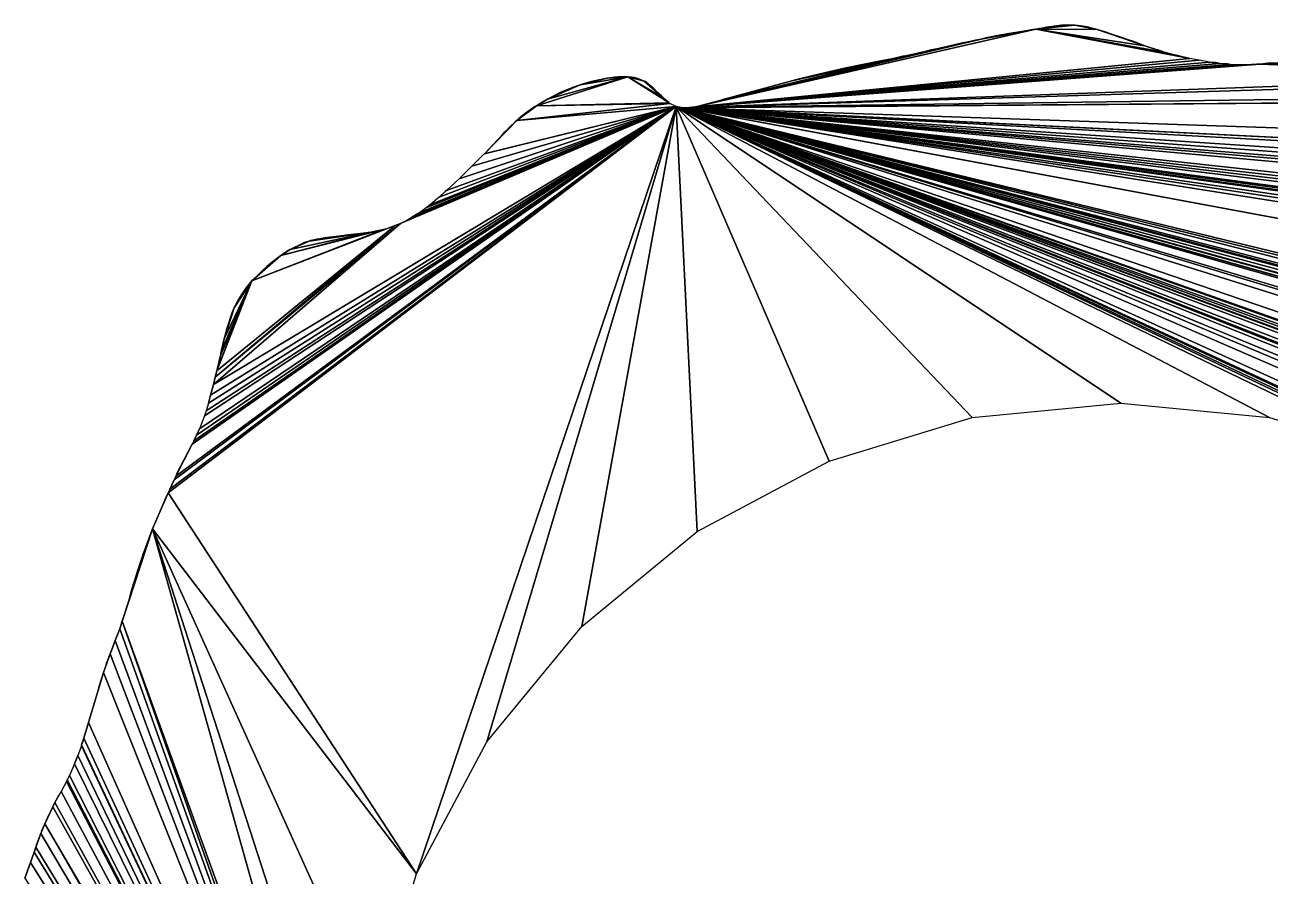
# Model space of a CAD drawing. Extents: x -96 to 96, y -95 to 93.
# Drawn here: x -89.1 to 12.1, y 23.5 to 92.7 of the extents above; entities that cross this region are included whole.
import ezdxf

# ---------------------------------------------------------------- set-up
doc = ezdxf.new("R2010")
doc.units = 0

msp = doc.modelspace()

# ---------------------------------------------------------------- linework, layer by layer
for points in [[(-6.92, 92.4, 96), (-34.34, 86.14, 96), (-34.58, 86.08, 96)], [(5.6, 90, 96), (-6.92, 92.4, 96), (-34.58, 86.08, 96)], [(-6.92, 92.4, 96), (-11.36, 91.59, 96), (-34.34, 86.14, 96)], [(-6.92, 92.4, 96), (-10.42, 91.8, 96), (-11.36, 91.59, 96)], [(-6.92, 92.4, 96), (-9.38, 91.99, 96), (-10.42, 91.8, 96)], [(-6.92, 92.4, 96), (-8.06, 92.21, 96), (-9.38, 91.99, 96)], [(-8.06, 92.21, 96), (-9.26, 92.02, 96), (-9.38, 91.99, 96)], [(-6.92, 92.4, 96), (-7.17, 92.37, 96), (-8.06, 92.21, 96)], [(-4.45, 92.73, 96), (-6.4, 92.48, 96), (-6.92, 92.4, 96)], [(-3.75, 92.72, 96), (-4.45, 92.73, 96), (-6.92, 92.4, 96)], [(-1.92, 92.37, 96), (-3.75, 92.72, 96), (-6.92, 92.4, 96)], [(-6.4, 92.48, 96), (-6.62, 92.45, 96), (-6.92, 92.4, 96)], [(1.95, 91.05, 96), (-1.92, 92.37, 96), (-6.92, 92.4, 96)], [(3.52, 90.53, 96), (1.95, 91.05, 96), (-6.92, 92.4, 96)], [(4.04, 90.38, 96), (3.52, 90.53, 96), (-6.92, 92.4, 96)], [(5.6, 90, 96), (4.04, 90.38, 96), (-6.92, 92.4, 96)], [(-4.45, 92.73, 96), (-4.83, 92.71, 96), (-6.4, 92.48, 96)], [(-4.83, 92.71, 96), (-6.03, 92.56, 96), (-6.4, 92.48, 96)], [(-4.06, 92.73, 96), (-4.31, 92.74, 96), (-4.45, 92.73, 96)], [(-3.75, 92.72, 96), (-4.06, 92.73, 96), (-4.45, 92.73, 96)], [(-3.27, 92.66, 96), (-3.47, 92.69, 96), (-3.75, 92.72, 96)], [(-1.92, 92.37, 96), (-3.27, 92.66, 96), (-3.75, 92.72, 96)], [(-1.92, 92.37, 96), (-2.75, 92.57, 96), (-3.27, 92.66, 96)], [(-1.18, 92.14, 96), (-1.5, 92.24, 96), (-1.92, 92.37, 96)], [(-0.59, 91.94, 96), (-1.18, 92.14, 96), (-1.92, 92.37, 96)], [(0.61, 91.53, 96), (-0.59, 91.94, 96), (-1.92, 92.37, 96)], [(1.95, 91.05, 96), (0.61, 91.53, 96), (-1.92, 92.37, 96)], [(-11.36, 91.59, 96), (-12.27, 91.4, 96), (-34.34, 86.14, 96)], [(-12.27, 91.4, 96), (-14.23, 90.95, 96), (-34.34, 86.14, 96)], [(-12.27, 91.4, 96), (-13.44, 91.14, 96), (-14.23, 90.95, 96)], [(-13.44, 91.14, 96), (-14.12, 90.98, 96), (-14.23, 90.95, 96)], [(-12.27, 91.4, 96), (-12.98, 91.25, 96), (-13.44, 91.14, 96)], [(-11.36, 91.59, 96), (-11.83, 91.5, 96), (-12.27, 91.4, 96)], [(-10.42, 91.8, 96), (-10.99, 91.68, 96), (-11.36, 91.59, 96)], [(-9.38, 91.99, 96), (-9.73, 91.93, 96), (-10.42, 91.8, 96)], [(0.61, 91.53, 96), (0.01, 91.75, 96), (-0.59, 91.94, 96)], [(1.95, 91.05, 96), (1.05, 91.38, 96), (0.61, 91.53, 96)], [(-14.23, 90.95, 96), (-14.82, 90.82, 96), (-34.34, 86.14, 96)], [(-14.82, 90.82, 96), (-16.02, 90.55, 96), (-34.34, 86.14, 96)], [(-16.02, 90.55, 96), (-16.61, 90.42, 96), (-34.34, 86.14, 96)], [(-16.61, 90.42, 96), (-33.54, 86.34, 96), (-34.34, 86.14, 96)], [(-16.61, 90.42, 96), (-17.5, 90.23, 96), (-33.54, 86.34, 96)], [(-17.5, 90.23, 96), (-32.51, 86.61, 96), (-33.54, 86.34, 96)], [(-17.5, 90.23, 96), (-18.63, 89.99, 96), (-32.51, 86.61, 96)], [(-17.5, 90.23, 96), (-17.72, 90.19, 96), (-18.63, 89.99, 96)], [(-16.02, 90.55, 96), (-16.42, 90.46, 96), (-16.61, 90.42, 96)], [(-14.82, 90.82, 96), (-15.43, 90.7, 96), (-16.02, 90.55, 96)], [(-15.43, 90.7, 96), (-15.45, 90.69, 96), (-16.02, 90.55, 96)], [(-14.82, 90.82, 96), (-15.26, 90.73, 96), (-15.43, 90.7, 96)], [(-14.23, 90.95, 96), (-14.64, 90.87, 96), (-14.82, 90.82, 96)], [(3.52, 90.53, 96), (2.95, 90.72, 96), (1.95, 91.05, 96)], [(3.02, 90.7, 96), (2.97, 90.72, 96), (2.95, 90.72, 96)], [(3.52, 90.53, 96), (3.02, 90.7, 96), (2.95, 90.72, 96)], [(5.38, 90.06, 96), (4.92, 90.18, 96), (4.04, 90.38, 96)], [(5.6, 90, 96), (5.38, 90.06, 96), (4.04, 90.38, 96)], [(5.6, 90, 96), (-34.58, 86.08, 96), (-35.1, 86.02, 96)], [(6.36, 89.86, 96), (5.6, 90, 96), (-35.1, 86.02, 96)], [(7.21, 89.72, 96), (6.36, 89.86, 96), (-35.1, 86.02, 96)], [(8.08, 89.61, 96), (7.21, 89.72, 96), (-35.1, 86.02, 96)], [(8.91, 89.53, 96), (8.08, 89.61, 96), (-35.1, 86.02, 96)], [(11.33, 89.55, 96), (10.63, 89.51, 96), (-35.1, 86.02, 96)], [(36.39, 88.6, 96), (11.33, 89.55, 96), (-35.1, 86.02, 96)], [(9.26, 89.5, 96), (8.91, 89.53, 96), (-35.1, 86.02, 96)], [(10.63, 89.51, 96), (10.3, 89.49, 96), (-35.1, 86.02, 96)], [(9.78, 89.48, 96), (9.26, 89.5, 96), (-35.1, 86.02, 96)], [(10.3, 89.49, 96), (9.97, 89.48, 96), (-35.1, 86.02, 96)], [(9.97, 89.48, 96), (9.78, 89.48, 96), (-35.1, 86.02, 96)], [(-18.63, 89.99, 96), (-26.75, 88.19, 96), (-32.51, 86.61, 96)], [(-18.63, 89.99, 96), (-24.45, 88.75, 96), (-26.75, 88.19, 96)], [(-18.63, 89.99, 96), (-22.48, 89.21, 96), (-24.45, 88.75, 96)], [(-22.48, 89.21, 96), (-23.85, 88.91, 96), (-24.45, 88.75, 96)], [(-22.48, 89.21, 96), (-22.79, 89.15, 96), (-23.85, 88.91, 96)], [(-18.63, 89.99, 96), (-20.46, 89.62, 96), (-22.48, 89.21, 96)], [(-20.46, 89.62, 96), (-21.84, 89.34, 96), (-22.48, 89.21, 96)], [(-20.46, 89.62, 96), (-21.54, 89.41, 96), (-21.84, 89.34, 96)], [(-18.63, 89.99, 96), (-19.38, 89.84, 96), (-20.46, 89.62, 96)], [(-19.38, 89.84, 96), (-19.72, 89.77, 96), (-20.46, 89.62, 96)], [(8.08, 89.61, 96), (7.69, 89.67, 96), (7.21, 89.72, 96)], [(8.91, 89.53, 96), (8.67, 89.58, 96), (8.08, 89.61, 96)], [(11.33, 89.55, 96), (11.04, 89.54, 96), (10.63, 89.51, 96)], [(36.16, 88.66, 96), (11.75, 89.6, 96), (11.33, 89.55, 96)], [(36.39, 88.6, 96), (36.16, 88.66, 96), (11.33, 89.55, 96)], [(35.13, 88.93, 96), (12.18, 89.66, 96), (11.75, 89.6, 96)], [(36.16, 88.66, 96), (35.13, 88.93, 96), (11.75, 89.6, 96)], [(-40.1, 88.51, 96), (-46.63, 86.7, 96), (-47.52, 86.17, 96)], [(-36.74, 86.41, 96), (-40.1, 88.51, 96), (-47.52, 86.17, 96)], [(-40.1, 88.51, 96), (-43.98, 87.87, 96), (-46.63, 86.7, 96)], [(-40.1, 88.51, 96), (-41.78, 88.41, 96), (-43.98, 87.87, 96)], [(-41.78, 88.41, 96), (-42.93, 88.17, 96), (-43.98, 87.87, 96)], [(-42.93, 88.17, 96), (-43.53, 88, 96), (-43.98, 87.87, 96)], [(-41.78, 88.41, 96), (-41.89, 88.39, 96), (-42.93, 88.17, 96)], [(-40.85, 88.51, 96), (-41.15, 88.48, 96), (-41.78, 88.41, 96)], [(-40.1, 88.51, 96), (-40.85, 88.51, 96), (-41.78, 88.41, 96)], [(-40.1, 88.51, 96), (-40.32, 88.53, 96), (-40.85, 88.51, 96)], [(-39.58, 88.47, 96), (-39.8, 88.5, 96), (-40.1, 88.51, 96)], [(-38.76, 88.17, 96), (-39.58, 88.47, 96), (-40.1, 88.51, 96)], [(-37.19, 86.79, 96), (-38.76, 88.17, 96), (-40.1, 88.51, 96)], [(-36.89, 86.53, 96), (-37.19, 86.79, 96), (-40.1, 88.51, 96)], [(-36.74, 86.41, 96), (-36.89, 86.53, 96), (-40.1, 88.51, 96)], [(-38.76, 88.17, 96), (-39.28, 88.38, 96), (-39.58, 88.47, 96)], [(-38.41, 87.92, 96), (-38.71, 88.15, 96), (-38.76, 88.17, 96)], [(-37.19, 86.79, 96), (-38.41, 87.92, 96), (-38.76, 88.17, 96)], [(-38.41, 87.92, 96), (-38.63, 88.1, 96), (-38.71, 88.15, 96)], [(37.92, 88.27, 96), (36.39, 88.6, 96), (-35.1, 86.02, 96)], [(42.75, 87.07, 96), (37.92, 88.27, 96), (-35.1, 86.02, 96)], [(-26.75, 88.19, 96), (-31.15, 86.99, 96), (-32.51, 86.61, 96)], [(-26.75, 88.19, 96), (-30.23, 87.24, 96), (-31.15, 86.99, 96)], [(-26.75, 88.19, 96), (-30, 87.31, 96), (-30.23, 87.24, 96)], [(-24.45, 88.75, 96), (-26.01, 88.39, 96), (-26.75, 88.19, 96)], [(-26.01, 88.39, 96), (-26.45, 88.27, 96), (-26.75, 88.19, 96)], [(-24.45, 88.75, 96), (-25.41, 88.53, 96), (-26.01, 88.39, 96)], [(-43.98, 87.87, 96), (-44.78, 87.57, 96), (-46.63, 86.7, 96)], [(-44.78, 87.57, 96), (-45.54, 87.26, 96), (-46.63, 86.7, 96)], [(-43.98, 87.87, 96), (-44.74, 87.59, 96), (-44.78, 87.57, 96)], [(-43.98, 87.87, 96), (-44.2, 87.79, 96), (-44.74, 87.59, 96)], [(-37.7, 87.27, 96), (-38.24, 87.79, 96), (-38.41, 87.92, 96)], [(-37.19, 86.79, 96), (-37.7, 87.27, 96), (-38.41, 87.92, 96)], [(-37.7, 87.27, 96), (-37.99, 87.57, 96), (-38.24, 87.79, 96)], [(-37.19, 86.79, 96), (-37.36, 86.96, 96), (-37.7, 87.27, 96)], [(-30.23, 87.24, 96), (-30.93, 87.06, 96), (-31.15, 86.99, 96)], [(-36.15, 86.1, 96), (-77.35, 54.99, 96), (-77.48, 54.69, 96)], [(-57.28, 23.73, 96), (-36.15, 86.1, 96), (-77.48, 54.69, 96)], [(-36.15, 86.1, 96), (-76.99, 55.76, 96), (-77.35, 54.99, 96)], [(-36.15, 86.1, 96), (-76.84, 56.06, 96), (-76.99, 55.76, 96)], [(-36.15, 86.1, 96), (-75.52, 58.65, 96), (-76.84, 56.06, 96)], [(-36.15, 86.1, 96), (-75.38, 58.92, 96), (-75.52, 58.65, 96)], [(-36.15, 86.1, 96), (-75.16, 59.39, 96), (-75.38, 58.92, 96)], [(-36.15, 86.1, 96), (-74.92, 59.91, 96), (-75.16, 59.39, 96)], [(-36.15, 86.1, 96), (-74.53, 60.96, 96), (-74.92, 59.91, 96)], [(-36.15, 86.1, 96), (-74.39, 61.37, 96), (-74.53, 60.96, 96)], [(-36.15, 86.1, 96), (-74.2, 62, 96), (-74.39, 61.37, 96)], [(-36.15, 86.1, 96), (-74.02, 62.63, 96), (-74.2, 62, 96)], [(-36.15, 86.1, 96), (-73.79, 63.5, 96), (-74.02, 62.63, 96)], [(-36.15, 86.1, 96), (-58.59, 76.59, 96), (-73.79, 63.5, 96)], [(-36.15, 86.1, 96), (-58.07, 76.85, 96), (-58.59, 76.59, 96)], [(-36.15, 86.1, 96), (-57.55, 77.15, 96), (-58.07, 76.85, 96)], [(-36.15, 86.1, 96), (-57.02, 77.48, 96), (-57.55, 77.15, 96)], [(-57.28, 23.73, 96), (-51.55, 34.45, 96), (-36.15, 86.1, 96)], [(-36.15, 86.1, 96), (-56.5, 77.86, 96), (-57.02, 77.48, 96)], [(-36.15, 86.1, 96), (-56.14, 78.15, 96), (-56.5, 77.86, 96)], [(-36.15, 86.1, 96), (-55.43, 78.74, 96), (-56.14, 78.15, 96)], [(-36.15, 86.1, 96), (-54.84, 79.28, 96), (-55.43, 78.74, 96)], [(-36.15, 86.1, 96), (-53.81, 80.22, 96), (-54.84, 79.28, 96)], [(-36.15, 86.1, 96), (-52.77, 81.26, 96), (-53.81, 80.22, 96)], [(-36.15, 86.1, 96), (-51.77, 82.25, 96), (-52.77, 81.26, 96)], [(-36.15, 86.1, 96), (-51.75, 82.27, 96), (-51.77, 82.25, 96)], [(-36.15, 86.1, 96), (-49.13, 84.97, 96), (-51.75, 82.27, 96)], [(-51.55, 34.45, 96), (-43.84, 43.84, 96), (-36.15, 86.1, 96)], [(-36.67, 86.36, 96), (-47.52, 86.17, 96), (-49.13, 84.97, 96)], [(-36.15, 86.1, 96), (-36.67, 86.36, 96), (-49.13, 84.97, 96)], [(-47.52, 86.17, 96), (-48.4, 85.58, 96), (-49.13, 84.97, 96)], [(-47.52, 86.17, 96), (-48.15, 85.76, 96), (-48.4, 85.58, 96)], [(-47.52, 86.17, 96), (-47.85, 85.96, 96), (-48.15, 85.76, 96)], [(-47.52, 86.17, 96), (-47.64, 86.1, 96), (-47.85, 85.96, 96)], [(-46.63, 86.7, 96), (-47.11, 86.43, 96), (-47.52, 86.17, 96)], [(-36.67, 86.36, 96), (-36.74, 86.41, 96), (-47.52, 86.17, 96)], [(-46.63, 86.7, 96), (-47.07, 86.46, 96), (-47.11, 86.43, 96)], [(-43.84, 43.84, 96), (-34.45, 51.55, 96), (-36.15, 86.1, 96)], [(-36.89, 86.53, 96), (-37.03, 86.66, 96), (-37.19, 86.79, 96)], [(-35.63, 86.01, 96), (-35.93, 86.06, 96), (-36.15, 86.1, 96)], [(66.66, 66.99, 96), (-35.63, 86.01, 96), (-36.15, 86.1, 96)], [(73.75, 59.39, 96), (66.66, 66.99, 96), (-36.15, 86.1, 96)], [(74.3, 58.82, 96), (73.75, 59.39, 96), (-36.15, 86.1, 96)], [(75, 58.11, 96), (74.3, 58.82, 96), (-36.15, 86.1, 96)], [(76.05, 56.91, 96), (75, 58.11, 96), (-36.15, 86.1, 96)], [(76.4, 56.45, 96), (76.05, 56.91, 96), (-36.15, 86.1, 96)], [(76.59, 56.19, 96), (76.4, 56.45, 96), (-36.15, 86.1, 96)], [(77.14, 55.44, 96), (76.59, 56.19, 96), (-36.15, 86.1, 96)], [(77.61, 54.7, 96), (77.14, 55.44, 96), (-36.15, 86.1, 96)], [(77.7, 54.56, 96), (77.61, 54.7, 96), (-36.15, 86.1, 96)], [(78.12, 53.92, 96), (77.7, 54.56, 96), (-36.15, 86.1, 96)], [(78.16, 53.85, 96), (78.12, 53.92, 96), (-36.15, 86.1, 96)], [(78.38, 53.47, 96), (78.16, 53.85, 96), (-36.15, 86.1, 96)], [(79.57, 51.42, 96), (78.38, 53.47, 96), (-36.15, 86.1, 96)], [(79.89, 50.86, 96), (79.57, 51.42, 96), (-36.15, 86.1, 96)], [(80.68, 49.48, 96), (79.89, 50.86, 96), (-36.15, 86.1, 96)], [(82.62, 45.57, 96), (80.68, 49.48, 96), (-36.15, 86.1, 96)], [(83.51, 43.74, 96), (82.62, 45.57, 96), (-36.15, 86.1, 96)], [(83.63, 43.51, 96), (83.51, 43.74, 96), (-36.15, 86.1, 96)], [(84.08, 42.69, 96), (83.63, 43.51, 96), (-36.15, 86.1, 96)], [(84.43, 42.1, 96), (84.08, 42.69, 96), (-36.15, 86.1, 96)], [(84.81, 41.41, 96), (84.43, 42.1, 96), (-36.15, 86.1, 96)], [(84.89, 41.27, 96), (84.81, 41.41, 96), (-36.15, 86.1, 96)], [(85.41, 40.43, 96), (84.89, 41.27, 96), (-36.15, 86.1, 96)], [(86.34, 38.79, 96), (85.41, 40.43, 96), (-36.15, 86.1, 96)], [(86.87, 37.84, 96), (86.34, 38.79, 96), (-36.15, 86.1, 96)], [(87.09, 37.46, 96), (86.87, 37.84, 96), (-36.15, 86.1, 96)], [(87.58, 36.51, 96), (87.09, 37.46, 96), (-36.15, 86.1, 96)], [(88.59, 34.53, 96), (87.58, 36.51, 96), (-36.15, 86.1, 96)], [(89.18, 33.3, 96), (88.59, 34.53, 96), (-36.15, 86.1, 96)], [(89.85, 31.43, 96), (89.18, 33.3, 96), (-36.15, 86.1, 96)], [(90.61, 28.38, 96), (89.85, 31.43, 96), (-36.15, 86.1, 96)], [(90.96, 27.03, 96), (90.61, 28.38, 96), (-36.15, 86.1, 96)], [(91.07, 26.68, 96), (90.96, 27.03, 96), (-36.15, 86.1, 96)], [(91.29, 25.99, 96), (91.07, 26.68, 96), (-36.15, 86.1, 96)], [(91.47, 25.47, 96), (91.29, 25.99, 96), (-36.15, 86.1, 96)], [(23.73, 57.28, 96), (91.47, 25.47, 96), (-36.15, 86.1, 96)], [(12.1, 60.81, 96), (23.73, 57.28, 96), (-36.15, 86.1, 96)], [(0, 62, 96), (12.1, 60.81, 96), (-36.15, 86.1, 96)], [(-12.1, 60.81, 96), (0, 62, 96), (-36.15, 86.1, 96)], [(-23.73, 57.28, 96), (-12.1, 60.81, 96), (-36.15, 86.1, 96)], [(-34.45, 51.55, 96), (-23.73, 57.28, 96), (-36.15, 86.1, 96)], [(43.7, 86.62, 96), (-35.1, 86.02, 96), (-35.33, 86.01, 96)], [(47.72, 83.19, 96), (43.7, 86.62, 96), (-35.33, 86.01, 96)], [(43.7, 86.62, 96), (42.75, 87.07, 96), (-35.1, 86.02, 96)], [(-34.58, 86.08, 96), (-34.82, 86.05, 96), (-35.1, 86.02, 96)], [(-33.54, 86.34, 96), (-34.06, 86.22, 96), (-34.34, 86.14, 96)], [(-33.54, 86.34, 96), (-33.84, 86.28, 96), (-34.06, 86.22, 96)], [(-31.15, 86.99, 96), (-31.75, 86.83, 96), (-32.51, 86.61, 96)], [(-31.75, 86.83, 96), (-32.28, 86.69, 96), (-32.51, 86.61, 96)], [(-31.75, 86.83, 96), (-31.97, 86.78, 96), (-32.28, 86.69, 96)], [(-31.15, 86.99, 96), (-31.45, 86.91, 96), (-31.75, 86.83, 96)], [(-48.4, 85.58, 96), (-48.99, 85.1, 96), (-49.13, 84.97, 96)], [(-48.4, 85.58, 96), (-48.66, 85.38, 96), (-48.99, 85.1, 96)], [(-48.15, 85.76, 96), (-48.3, 85.65, 96), (-48.4, 85.58, 96)], [(49.16, 81.78, 96), (-35.33, 86.01, 96), (-35.63, 86.01, 96)], [(49.66, 81.31, 96), (49.16, 81.78, 96), (-35.63, 86.01, 96)], [(50.92, 80.2, 96), (49.66, 81.31, 96), (-35.63, 86.01, 96)], [(51.74, 79.52, 96), (50.92, 80.2, 96), (-35.63, 86.01, 96)], [(52.57, 78.84, 96), (51.74, 79.52, 96), (-35.63, 86.01, 96)], [(53.09, 78.42, 96), (52.57, 78.84, 96), (-35.63, 86.01, 96)], [(53.74, 77.87, 96), (53.09, 78.42, 96), (-35.63, 86.01, 96)], [(55.67, 76.06, 96), (53.74, 77.87, 96), (-35.63, 86.01, 96)], [(56.23, 75.51, 96), (55.67, 76.06, 96), (-35.63, 86.01, 96)], [(56.74, 74.99, 96), (56.23, 75.51, 96), (-35.63, 86.01, 96)], [(57.27, 74.49, 96), (56.74, 74.99, 96), (-35.63, 86.01, 96)], [(58.31, 73.58, 96), (57.27, 74.49, 96), (-35.63, 86.01, 96)], [(58.64, 73.32, 96), (58.31, 73.58, 96), (-35.63, 86.01, 96)], [(59.15, 72.93, 96), (58.64, 73.32, 96), (-35.63, 86.01, 96)], [(59.39, 72.74, 96), (59.15, 72.93, 96), (-35.63, 86.01, 96)], [(60.5, 71.97, 96), (59.39, 72.74, 96), (-35.63, 86.01, 96)], [(61.38, 71.35, 96), (60.5, 71.97, 96), (-35.63, 86.01, 96)], [(62.53, 70.53, 96), (61.38, 71.35, 96), (-35.63, 86.01, 96)], [(66.66, 66.99, 96), (62.53, 70.53, 96), (-35.63, 86.01, 96)], [(49.16, 81.78, 96), (47.72, 83.19, 96), (-35.33, 86.01, 96)], [(-49.13, 84.97, 96), (-50.65, 83.43, 96), (-51.75, 82.27, 96)], [(-49.13, 84.97, 96), (-49.99, 84.12, 96), (-50.65, 83.43, 96)], [(-49.99, 84.12, 96), (-50.2, 83.93, 96), (-50.65, 83.43, 96)], [(-49.13, 84.97, 96), (-49.66, 84.47, 96), (-49.99, 84.12, 96)], [(-49.13, 84.97, 96), (-49.25, 84.86, 96), (-49.66, 84.47, 96)], [(-49.13, 84.97, 96), (-49.2, 84.91, 96), (-49.25, 84.86, 96)], [(-50.65, 83.43, 96), (-50.69, 83.4, 96), (-51.75, 82.27, 96)], [(-54.84, 79.28, 96), (-54.94, 79.19, 96), (-55.43, 78.74, 96)], [(-57.02, 77.48, 96), (-57.32, 77.29, 96), (-57.55, 77.15, 96)], [(-58.59, 76.59, 96), (-73.64, 64.09, 96), (-73.79, 63.5, 96)], [(-58.59, 76.59, 96), (-59, 76.42, 96), (-73.64, 64.09, 96)], [(-59, 76.42, 96), (-73.51, 64.61, 96), (-73.64, 64.09, 96)], [(-59, 76.42, 96), (-70.67, 71.92, 96), (-73.51, 64.61, 96)], [(-59, 76.42, 96), (-59.63, 76.2, 96), (-70.67, 71.92, 96)], [(-59.63, 76.2, 96), (-59.93, 76.11, 96), (-70.67, 71.92, 96)], [(-59.93, 76.11, 96), (-59.97, 76.1, 96), (-70.67, 71.92, 96)], [(-59.97, 76.1, 96), (-68.3, 73.98, 96), (-70.67, 71.92, 96)], [(-59.97, 76.1, 96), (-60.98, 75.88, 96), (-68.3, 73.98, 96)], [(-60.98, 75.88, 96), (-67.56, 74.47, 96), (-68.3, 73.98, 96)], [(-60.98, 75.88, 96), (-66, 75.16, 96), (-67.56, 74.47, 96)], [(-66, 75.16, 96), (-67.45, 74.54, 96), (-67.56, 74.47, 96)], [(-66, 75.16, 96), (-66.72, 74.89, 96), (-67.45, 74.54, 96)], [(-66, 75.16, 96), (-66.4, 75.04, 96), (-66.72, 74.89, 96)], [(-66, 75.16, 96), (-66.18, 75.11, 96), (-66.4, 75.04, 96)], [(-60.98, 75.88, 96), (-61.82, 75.77, 96), (-66, 75.16, 96)], [(-61.82, 75.77, 96), (-65.6, 75.27, 96), (-66, 75.16, 96)], [(-65.6, 75.27, 96), (-65.9, 75.2, 96), (-66, 75.16, 96)], [(-61.82, 75.77, 96), (-65.15, 75.35, 96), (-65.6, 75.27, 96)], [(-65.15, 75.35, 96), (-65.37, 75.31, 96), (-65.6, 75.27, 96)], [(-61.82, 75.77, 96), (-64.74, 75.42, 96), (-65.15, 75.35, 96)], [(-64.74, 75.42, 96), (-64.85, 75.41, 96), (-65.15, 75.35, 96)], [(-61.82, 75.77, 96), (-63.55, 75.57, 96), (-64.74, 75.42, 96)], [(-63.55, 75.57, 96), (-64.33, 75.49, 96), (-64.74, 75.42, 96)], [(-63.55, 75.57, 96), (-63.79, 75.55, 96), (-64.33, 75.49, 96)], [(-61.82, 75.77, 96), (-63.17, 75.62, 96), (-63.55, 75.57, 96)], [(-61.82, 75.77, 96), (-63.06, 75.64, 96), (-63.17, 75.62, 96)], [(-61.82, 75.77, 96), (-62.76, 75.68, 96), (-63.06, 75.64, 96)], [(-60.98, 75.88, 96), (-61.72, 75.79, 96), (-61.82, 75.77, 96)], [(-68.3, 73.98, 96), (-69.45, 73.09, 96), (-70.67, 71.92, 96)], [(-68.3, 73.98, 96), (-69, 73.47, 96), (-69.45, 73.09, 96)], [(-68.3, 73.98, 96), (-68.39, 73.92, 96), (-69, 73.47, 96)], [(-67.56, 74.47, 96), (-68.13, 74.1, 96), (-68.3, 73.98, 96)], [(-68.13, 74.1, 96), (-68.21, 74.05, 96), (-68.3, 73.98, 96)], [(-67.56, 74.47, 96), (-67.98, 74.21, 96), (-68.13, 74.1, 96)], [(-67.56, 74.47, 96), (-67.64, 74.44, 96), (-67.98, 74.21, 96)], [(-67.45, 74.54, 96), (-67.49, 74.52, 96), (-67.56, 74.47, 96)], [(-66.72, 74.89, 96), (-66.94, 74.79, 96), (-67.45, 74.54, 96)], [(-69.45, 73.09, 96), (-70.14, 72.44, 96), (-70.67, 71.92, 96)], [(-69.45, 73.09, 96), (-69.82, 72.75, 96), (-70.14, 72.44, 96)], [(-69, 73.47, 96), (-69.02, 73.45, 96), (-69.45, 73.09, 96)], [(-70.67, 71.92, 96), (-73.49, 64.72, 96), (-73.51, 64.61, 96)], [(-70.67, 71.92, 96), (-73.22, 65.86, 96), (-73.49, 64.72, 96)], [(-70.67, 71.92, 96), (-73.15, 66.18, 96), (-73.22, 65.86, 96)], [(-70.67, 71.92, 96), (-72.91, 67.22, 96), (-73.15, 66.18, 96)], [(-70.67, 71.92, 96), (-72.1, 69.73, 96), (-72.91, 67.22, 96)], [(-70.67, 71.92, 96), (-71.46, 70.87, 96), (-72.1, 69.73, 96)], [(-70.67, 71.92, 96), (-71.11, 71.39, 96), (-71.46, 70.87, 96)], [(-70.67, 71.92, 96), (-70.93, 71.61, 96), (-71.11, 71.39, 96)], [(-70.14, 72.44, 96), (-70.57, 72.02, 96), (-70.67, 71.92, 96)], [(-71.11, 71.39, 96), (-71.26, 71.17, 96), (-71.46, 70.87, 96)], [(-71.46, 70.87, 96), (-71.78, 70.35, 96), (-72.1, 69.73, 96)], [(-71.78, 70.35, 96), (-72.06, 69.83, 96), (-72.1, 69.73, 96)], [(-71.46, 70.87, 96), (-71.65, 70.57, 96), (-71.78, 70.35, 96)], [(-72.1, 69.73, 96), (-72.66, 68.19, 96), (-72.91, 67.22, 96)], [(-72.1, 69.73, 96), (-72.26, 69.35, 96), (-72.66, 68.19, 96)], [(-72.26, 69.35, 96), (-72.46, 68.79, 96), (-72.66, 68.19, 96)], [(-72.1, 69.73, 96), (-72.2, 69.5, 96), (-72.26, 69.35, 96)], [(-72.66, 68.19, 96), (-72.85, 67.52, 96), (-72.91, 67.22, 96)], [(-72.66, 68.19, 96), (-72.75, 67.92, 96), (-72.85, 67.52, 96)], [(-72.91, 67.22, 96), (-73.12, 66.34, 96), (-73.15, 66.18, 96)], [(-72.91, 67.22, 96), (-73.04, 66.75, 96), (-73.12, 66.34, 96)], [(-72.91, 67.22, 96), (-73, 66.92, 96), (-73.04, 66.75, 96)], [(-73.22, 65.86, 96), (-73.47, 64.83, 96), (-73.49, 64.72, 96)], [(-73.15, 66.18, 96), (-73.19, 66.03, 96), (-73.22, 65.86, 96)], [(-73.64, 64.09, 96), (-73.72, 63.79, 96), (-73.79, 63.5, 96)], [(-73.51, 64.61, 96), (-73.57, 64.39, 96), (-73.64, 64.09, 96)], [(-73.79, 63.5, 96), (-73.98, 62.8, 96), (-74.02, 62.63, 96)], [(-74.02, 62.63, 96), (-74.14, 62.22, 96), (-74.2, 62, 96)], [(-74.92, 59.91, 96), (-75.06, 59.61, 96), (-75.16, 59.39, 96)], [(-75.16, 59.39, 96), (-75.25, 59.22, 96), (-75.38, 58.92, 96)], [(-75.52, 58.65, 96), (-76.76, 56.26, 96), (-76.84, 56.06, 96)], [(-75.52, 58.65, 96), (-76.11, 57.53, 96), (-76.76, 56.26, 96)], [(-76.99, 55.76, 96), (-77.14, 55.47, 96), (-77.35, 54.99, 96)], [(-77.48, 54.69, 96), (-77.68, 54.27, 96), (-78.74, 51.78, 96)], [(-57.28, 23.73, 96), (-77.48, 54.69, 96), (-78.74, 51.78, 96)], [(-77.48, 54.69, 96), (-77.62, 54.4, 96), (-77.68, 54.27, 96)], [(-78.74, 51.78, 96), (-80.71, 45.82, 96), (-81.2, 44.26, 96)], [(-60.81, -12.1, 96), (-78.74, 51.78, 96), (-81.2, 44.26, 96)], [(-78.74, 51.78, 96), (-79.72, 49.07, 96), (-80.71, 45.82, 96)], [(-78.74, 51.78, 96), (-79.3, 50.3, 96), (-79.72, 49.07, 96)], [(-78.74, 51.78, 96), (-79.22, 50.52, 96), (-79.3, 50.3, 96)], [(-60.81, 12.1, 96), (-57.28, 23.73, 96), (-78.74, 51.78, 96)], [(-62, 0, 96), (-60.81, 12.1, 96), (-78.74, 51.78, 96)], [(-60.81, -12.1, 96), (-62, 0, 96), (-78.74, 51.78, 96)], [(-79.3, 50.3, 96), (-79.52, 49.7, 96), (-79.72, 49.07, 96)], [(-79.72, 49.07, 96), (-80.42, 46.86, 96), (-80.71, 45.82, 96)], [(-79.72, 49.07, 96), (-79.99, 48.29, 96), (-80.42, 46.86, 96)], [(-80.42, 46.86, 96), (-80.5, 46.61, 96), (-80.71, 45.82, 96)], [(-80.71, 45.82, 96), (-81.05, 44.74, 96), (-81.2, 44.26, 96)], [(-80.71, 45.82, 96), (-81, 44.96, 96), (-81.05, 44.74, 96)], [(-81.41, 43.65, 96), (-81.51, 43.42, 96), (-81.77, 42.69, 96)], [(-57.28, -23.73, 96), (-81.41, 43.65, 96), (-81.77, 42.69, 96)], [(-81.2, 44.26, 96), (-81.34, 43.87, 96), (-81.41, 43.65, 96)], [(-57.28, -23.73, 96), (-81.2, 44.26, 96), (-81.41, 43.65, 96)], [(-57.28, -23.73, 96), (-60.81, -12.1, 96), (-81.2, 44.26, 96)], [(-81.77, 42.69, 96), (-82.09, 41.89, 96), (-82.19, 41.61, 96)], [(-57.28, -23.73, 96), (-81.77, 42.69, 96), (-82.19, 41.61, 96)], [(-81.77, 42.69, 96), (-81.91, 42.37, 96), (-82.09, 41.89, 96)], [(-82.19, 41.61, 96), (-82.48, 40.85, 96), (-82.73, 40.1, 96)], [(-57.28, -23.73, 96), (-82.19, 41.61, 96), (-82.73, 40.1, 96)], [(-82.19, 41.61, 96), (-82.31, 41.31, 96), (-82.48, 40.85, 96)], [(-82.73, 40.1, 96), (-83.1, 38.9, 96), (-83.95, 36.02, 96)], [(-57.28, -23.73, 96), (-82.73, 40.1, 96), (-83.95, 36.02, 96)], [(-82.73, 40.1, 96), (-83.09, 38.95, 96), (-83.1, 38.9, 96)], [(-83.95, 36.02, 96), (-84.05, 35.68, 96), (-84.32, 34.75, 96)], [(-57.28, -23.73, 96), (-83.95, 36.02, 96), (-84.32, 34.75, 96)], [(-84.32, 34.75, 96), (-84.45, 34.39, 96), (-84.51, 34.21, 96)], [(-57.28, -23.73, 96), (-84.32, 34.75, 96), (-84.51, 34.21, 96)], [(-57.28, -23.73, 96), (-84.53, 34.12, 96), (-84.81, 33.34, 96)], [(-57.28, -23.73, 96), (-84.51, 34.21, 96), (-84.53, 34.12, 96)], [(-57.28, -23.73, 96), (-85.09, 32.67, 96), (-85.5, 31.73, 96)], [(-84.81, 33.34, 96), (-84.9, 33.13, 96), (-85.09, 32.67, 96)], [(-57.28, -23.73, 96), (-84.81, 33.34, 96), (-85.09, 32.67, 96)], [(-57.28, -23.73, 96), (-85.5, 31.73, 96), (-85.68, 31.36, 96)], [(-86.18, 30.43, 96), (-86.38, 30.09, 96), (-86.69, 29.53, 96)], [(-57.28, -23.73, 96), (-86.18, 30.43, 96), (-86.69, 29.53, 96)], [(-57.28, -23.73, 96), (-85.74, 31.24, 96), (-86.18, 30.43, 96)], [(-57.28, -23.73, 96), (-85.68, 31.36, 96), (-85.74, 31.24, 96)], [(-86.69, 29.53, 96), (-86.79, 29.32, 96), (-86.86, 29.16, 96)], [(-57.28, -23.73, 96), (-86.69, 29.53, 96), (-86.86, 29.16, 96)], [(-86.86, 29.16, 96), (-87.16, 28.57, 96), (-87.51, 27.78, 96)], [(-57.28, -23.73, 96), (-86.86, 29.16, 96), (-87.51, 27.78, 96)], [(-87.16, 28.57, 96), (-87.24, 28.43, 96), (-87.51, 27.78, 96)], [(-87.51, 27.78, 96), (-87.77, 27.15, 96), (-87.82, 27.01, 96)], [(-51.55, -34.45, 96), (-87.51, 27.78, 96), (-87.82, 27.01, 96)], [(-87.51, 27.78, 96), (-87.74, 27.26, 96), (-87.77, 27.15, 96)], [(-87.51, 27.78, 96), (-87.61, 27.56, 96), (-87.74, 27.26, 96)], [(-51.55, -34.45, 96), (-57.28, -23.73, 96), (-87.51, 27.78, 96)], [(-87.82, 27.01, 96), (-88.17, 26.07, 96), (-88.23, 25.88, 96)], [(-51.55, -34.45, 96), (-87.82, 27.01, 96), (-88.23, 25.88, 96)], [(-87.82, 27.01, 96), (-88.13, 26.19, 96), (-88.17, 26.07, 96)], [(-87.77, 27.15, 96), (-87.81, 27.03, 96), (-87.82, 27.01, 96)], [(-88.36, 25.5, 96), (-88.55, 25, 96), (-88.66, 24.65, 96)], [(-51.55, -34.45, 96), (-88.36, 25.5, 96), (-88.66, 24.65, 96)], [(-88.23, 25.88, 96), (-88.35, 25.54, 96), (-88.36, 25.5, 96)], [(-51.55, -34.45, 96), (-88.23, 25.88, 96), (-88.36, 25.5, 96)], [(-88.66, 24.65, 96), (-88.91, 23.99, 96), (-89.12, 23.36, 96)], [(-51.55, -34.45, 96), (-88.66, 24.65, 96), (-89.12, 23.36, 96)], [(-88.66, 24.65, 96), (-88.83, 24.2, 96), (-88.91, 23.99, 96)]]:
    msp.add_3dface(points)

doc.saveas('drawing.dxf')
